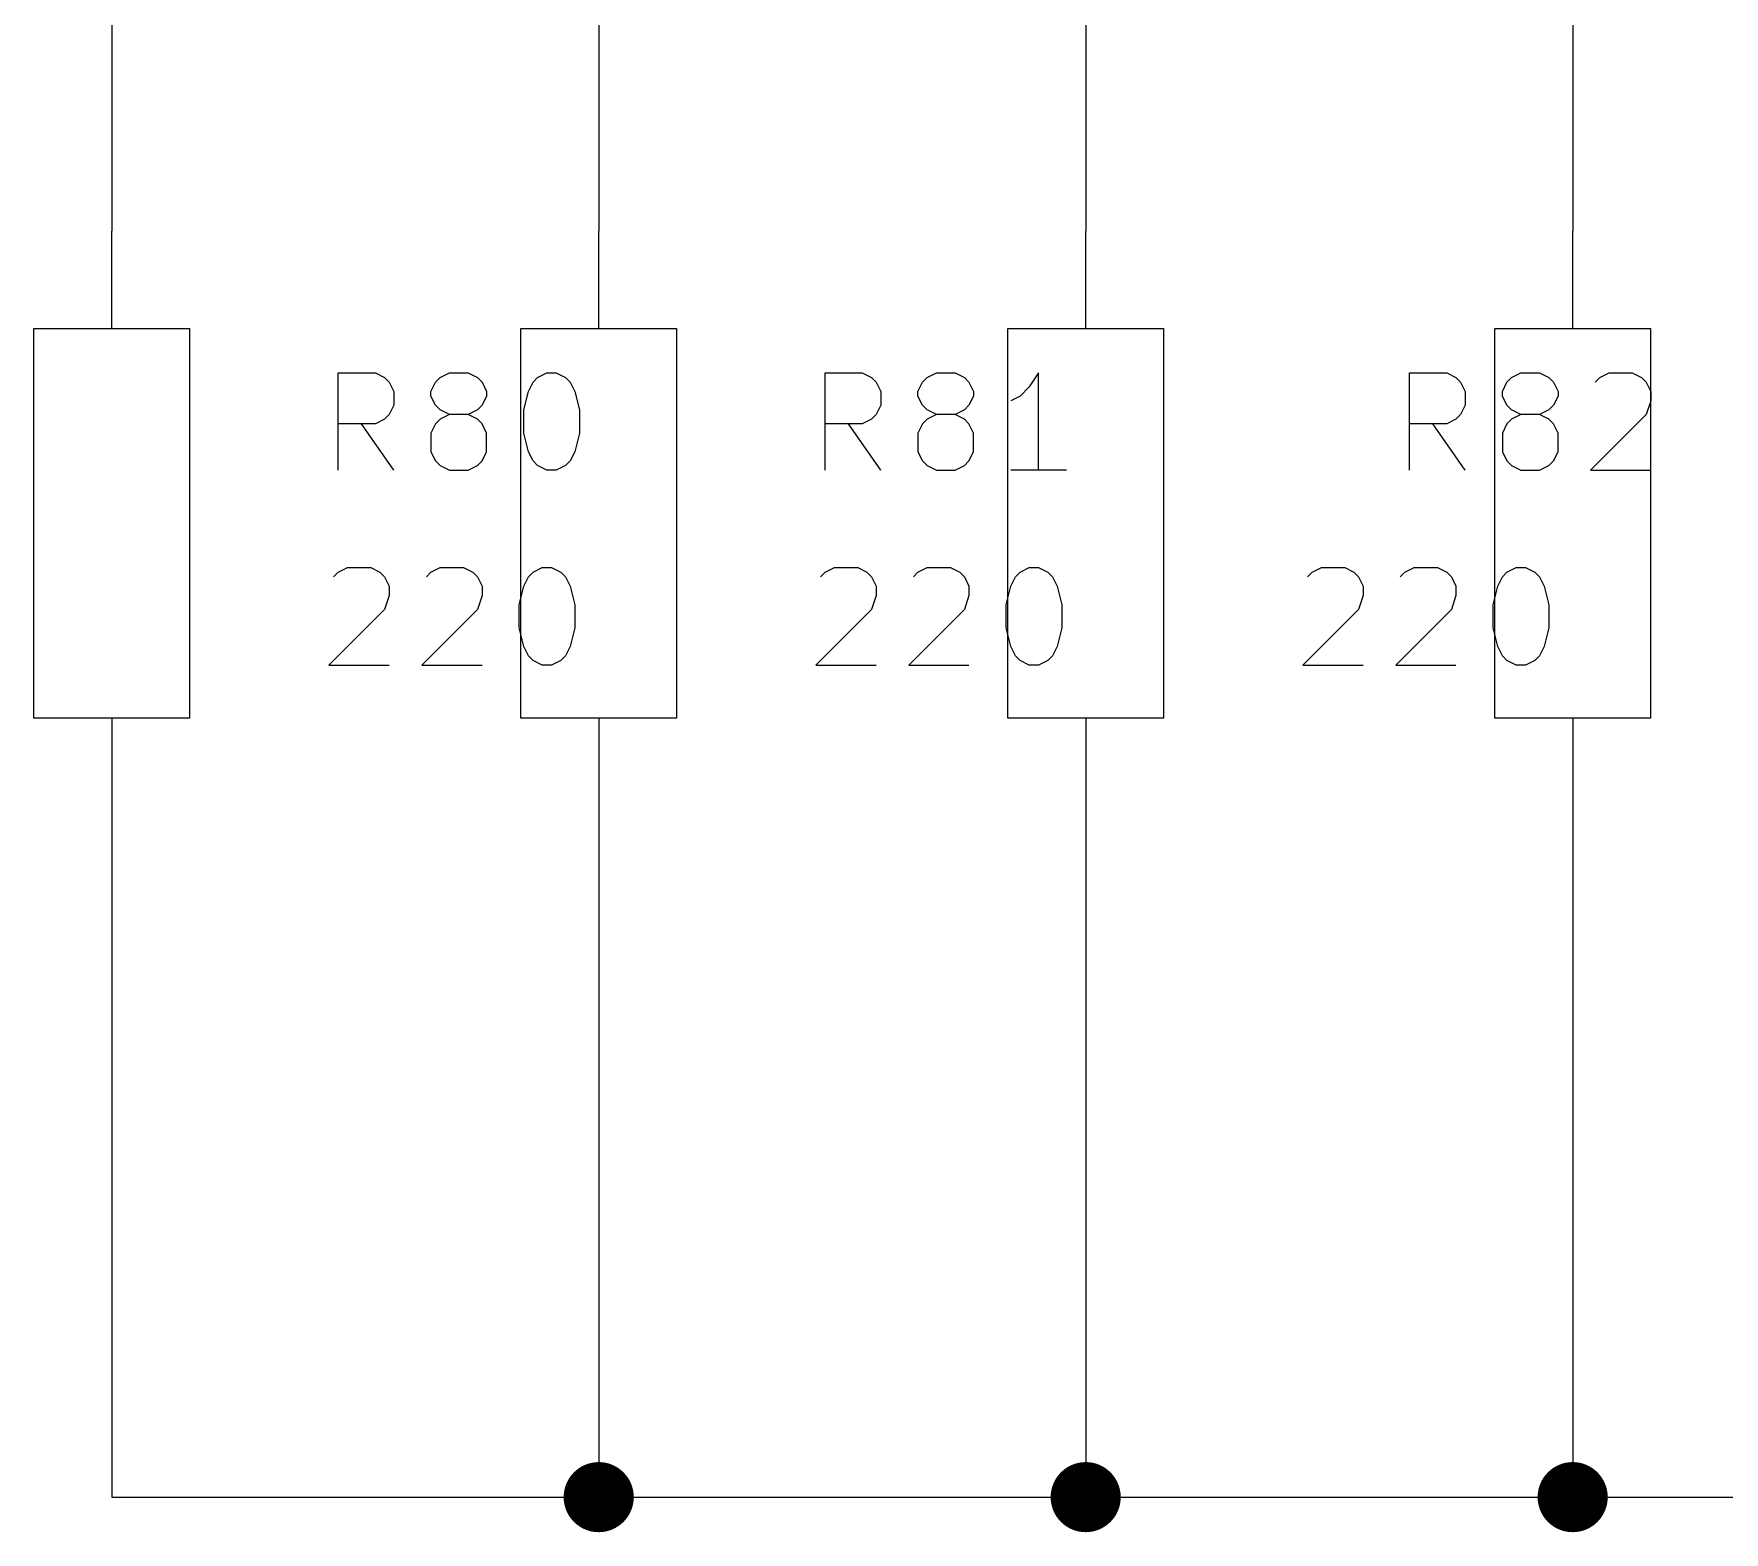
# Model space of a CAD drawing. Extents: x 0.4 to 16.1, y -11.3 to -0.4.
# Drawn here: x 8.26 to 9.128, y -8.118 to -7.349 of the extents above; entities that cross this region are included whole.
import ezdxf

# ---------------------------------------------------------------- set-up
doc = ezdxf.new("R2010")
doc.units = 0
doc.header["$MEASUREMENT"] = 0
for name, color, linetype in [('CYAN2', 4, 'CONTINUOUS'), ('GREEN3', 91, 'CONTINUOUS'), ('RED2', 1, 'CONTINUOUS')]:
    doc.layers.add(name, color=color, linetype=linetype)

msp = doc.modelspace()

# ---------------------------------------------------------------- linework, layer by layer
at = {"layer": 'CYAN2', "linetype": 'CONTINUOUS'}
for p, q in [((8.41628, -7.5728), (8.41628, -7.5228)), ((8.41628, -7.5228), (8.43533, -7.5228)), ((8.41628, -7.5728), (8.41628, -7.5228)), ((8.41628, -7.5228), (8.43533, -7.5228)), ((8.43533, -7.5228), (8.44009, -7.52518)), ((8.43533, -7.5228), (8.44009, -7.52518)), ((8.46866, -7.52518), (8.47343, -7.5228)), ((8.46866, -7.52518), (8.47343, -7.5228)), ((8.47343, -7.5228), (8.48295, -7.5228)), ((8.47343, -7.5228), (8.48295, -7.5228)), ((8.48295, -7.5228), (8.48771, -7.52518)), ((8.48295, -7.5228), (8.48771, -7.52518)), ((8.51866, -7.52518), (8.52342, -7.5228)), ((8.51866, -7.52518), (8.52342, -7.5228)), ((8.52342, -7.5228), (8.52819, -7.5228)), ((8.52342, -7.5228), (8.52819, -7.5228)), ((8.52819, -7.5228), (8.53294, -7.52518)), ((8.52819, -7.5228), (8.53294, -7.52518)), ((8.66628, -7.5728), (8.66628, -7.5228)), ((8.66628, -7.5228), (8.68533, -7.5228)), ((8.66628, -7.5728), (8.66628, -7.5228)), ((8.66628, -7.5228), (8.68533, -7.5228)), ((8.68533, -7.5228), (8.69009, -7.52518)), ((8.68533, -7.5228), (8.69009, -7.52518)), ((8.71866, -7.52518), (8.72343, -7.5228)), ((8.71866, -7.52518), (8.72343, -7.5228)), ((8.72343, -7.5228), (8.73295, -7.5228)), ((8.72343, -7.5228), (8.73295, -7.5228)), ((8.73295, -7.5228), (8.73771, -7.52518)), ((8.73295, -7.5228), (8.73771, -7.52518)), ((8.7758, -7.5228), (8.77104, -7.52994)), ((8.7758, -7.5228), (8.77104, -7.52994)), ((8.7758, -7.5728), (8.7758, -7.5228)), ((8.7758, -7.5728), (8.7758, -7.5228)), ((8.96628, -7.5728), (8.96628, -7.5228)), ((8.96628, -7.5228), (8.98533, -7.5228)), ((8.96628, -7.5728), (8.96628, -7.5228)), ((8.96628, -7.5228), (8.98533, -7.5228)), ((8.98533, -7.5228), (8.99009, -7.52518)), ((8.98533, -7.5228), (8.99009, -7.52518)), ((9.01866, -7.52518), (9.02343, -7.5228)), ((9.01866, -7.52518), (9.02343, -7.5228)), ((9.02343, -7.5228), (9.03295, -7.5228)), ((9.02343, -7.5228), (9.03295, -7.5228)), ((9.03295, -7.5228), (9.03771, -7.52518)), ((9.03295, -7.5228), (9.03771, -7.52518)), ((9.0639, -7.52518), (9.06866, -7.5228)), ((9.0639, -7.52518), (9.06866, -7.5228)), ((9.06866, -7.5228), (9.08057, -7.5228)), ((9.06866, -7.5228), (9.08057, -7.5228)), ((9.08057, -7.5228), (9.08533, -7.52518)), ((9.08057, -7.5228), (9.08533, -7.52518)), ((8.44009, -7.52518), (8.44247, -7.52756)), ((8.44009, -7.52518), (8.44247, -7.52756)), ((8.44247, -7.52756), (8.44485, -7.53232)), ((8.44247, -7.52756), (8.44485, -7.53232)), ((8.44485, -7.53232), (8.44485, -7.53947)), ((8.44485, -7.53232), (8.44485, -7.53947)), ((8.4639, -7.53232), (8.46628, -7.52756)), ((8.4639, -7.53232), (8.46628, -7.52756)), ((8.4639, -7.5347), (8.4639, -7.53232)), ((8.4639, -7.5347), (8.4639, -7.53232)), ((8.46628, -7.52756), (8.46866, -7.52518)), ((8.46628, -7.52756), (8.46866, -7.52518)), ((8.48771, -7.52518), (8.49009, -7.52756)), ((8.48771, -7.52518), (8.49009, -7.52756)), ((8.49009, -7.52756), (8.49247, -7.53232)), ((8.49009, -7.52756), (8.49247, -7.53232)), ((8.49247, -7.53232), (8.49247, -7.5347)), ((8.49247, -7.53232), (8.49247, -7.5347)), ((8.51152, -7.54185), (8.5139, -7.53232)), ((8.51152, -7.54185), (8.5139, -7.53232)), ((8.5139, -7.53232), (8.51628, -7.52756)), ((8.5139, -7.53232), (8.51628, -7.52756)), ((8.51628, -7.52756), (8.51866, -7.52518)), ((8.51628, -7.52756), (8.51866, -7.52518)), ((8.53294, -7.52518), (8.53533, -7.52756)), ((8.53294, -7.52518), (8.53533, -7.52756)), ((8.53533, -7.52756), (8.53771, -7.53232)), ((8.53533, -7.52756), (8.53771, -7.53232)), ((8.53771, -7.53232), (8.54009, -7.54185)), ((8.53771, -7.53232), (8.54009, -7.54185)), ((8.69009, -7.52518), (8.69247, -7.52756)), ((8.69009, -7.52518), (8.69247, -7.52756)), ((8.69247, -7.52756), (8.69485, -7.53232)), ((8.69247, -7.52756), (8.69485, -7.53232)), ((8.69485, -7.53232), (8.69485, -7.53947)), ((8.69485, -7.53232), (8.69485, -7.53947)), ((8.7139, -7.53232), (8.71628, -7.52756)), ((8.7139, -7.53232), (8.71628, -7.52756)), ((8.7139, -7.5347), (8.7139, -7.53232)), ((8.7139, -7.5347), (8.7139, -7.53232)), ((8.71628, -7.52756), (8.71866, -7.52518)), ((8.71628, -7.52756), (8.71866, -7.52518)), ((8.73771, -7.52518), (8.74009, -7.52756)), ((8.73771, -7.52518), (8.74009, -7.52756)), ((8.74009, -7.52756), (8.74247, -7.53232)), ((8.74009, -7.52756), (8.74247, -7.53232)), ((8.74247, -7.53232), (8.74247, -7.5347)), ((8.74247, -7.53232), (8.74247, -7.5347)), ((8.77104, -7.52994), (8.76628, -7.5347)), ((8.77104, -7.52994), (8.76628, -7.5347)), ((8.99009, -7.52518), (8.99247, -7.52756)), ((8.99009, -7.52518), (8.99247, -7.52756)), ((8.99247, -7.52756), (8.99485, -7.53232)), ((8.99247, -7.52756), (8.99485, -7.53232)), ((8.99485, -7.53232), (8.99485, -7.53947)), ((8.99485, -7.53232), (8.99485, -7.53947)), ((9.0139, -7.53232), (9.01628, -7.52756)), ((9.0139, -7.53232), (9.01628, -7.52756)), ((9.0139, -7.5347), (9.0139, -7.53232)), ((9.0139, -7.5347), (9.0139, -7.53232)), ((9.01628, -7.52756), (9.01866, -7.52518)), ((9.01628, -7.52756), (9.01866, -7.52518)), ((9.03771, -7.52518), (9.04009, -7.52756)), ((9.03771, -7.52518), (9.04009, -7.52756)), ((9.04009, -7.52756), (9.04247, -7.53232)), ((9.04009, -7.52756), (9.04247, -7.53232)), ((9.04247, -7.53232), (9.04247, -7.5347)), ((9.04247, -7.53232), (9.04247, -7.5347)), ((9.06152, -7.52756), (9.0639, -7.52518)), ((9.06152, -7.52756), (9.0639, -7.52518)), ((9.08533, -7.52518), (9.08771, -7.52756)), ((9.08533, -7.52518), (9.08771, -7.52756)), ((9.08771, -7.52756), (9.09009, -7.53232)), ((9.08771, -7.52756), (9.09009, -7.53232)), ((9.09009, -7.53232), (9.09009, -7.53709)), ((9.09009, -7.53232), (9.09009, -7.53709)), ((8.44485, -7.53947), (8.44247, -7.54423)), ((8.44485, -7.53947), (8.44247, -7.54423)), ((8.46628, -7.53947), (8.4639, -7.5347)), ((8.46628, -7.53947), (8.4639, -7.5347)), ((8.46866, -7.54185), (8.46628, -7.53947)), ((8.46866, -7.54185), (8.46628, -7.53947)), ((8.49009, -7.53947), (8.48771, -7.54185)), ((8.49009, -7.53947), (8.48771, -7.54185)), ((8.49247, -7.5347), (8.49009, -7.53947)), ((8.49247, -7.5347), (8.49009, -7.53947)), ((8.69485, -7.53947), (8.69247, -7.54423)), ((8.69485, -7.53947), (8.69247, -7.54423)), ((8.71628, -7.53947), (8.7139, -7.5347)), ((8.71628, -7.53947), (8.7139, -7.5347)), ((8.71866, -7.54185), (8.71628, -7.53947)), ((8.71866, -7.54185), (8.71628, -7.53947)), ((8.74009, -7.53947), (8.73771, -7.54185)), ((8.74009, -7.53947), (8.73771, -7.54185)), ((8.74247, -7.5347), (8.74009, -7.53947)), ((8.74247, -7.5347), (8.74009, -7.53947)), ((8.76628, -7.5347), (8.76152, -7.53709)), ((8.76628, -7.5347), (8.76152, -7.53709)), ((8.99485, -7.53947), (8.99247, -7.54423)), ((8.99485, -7.53947), (8.99247, -7.54423)), ((9.01628, -7.53947), (9.0139, -7.5347)), ((9.01628, -7.53947), (9.0139, -7.5347)), ((9.01866, -7.54185), (9.01628, -7.53947)), ((9.01866, -7.54185), (9.01628, -7.53947)), ((9.04009, -7.53947), (9.03771, -7.54185)), ((9.04009, -7.53947), (9.03771, -7.54185)), ((9.04247, -7.5347), (9.04009, -7.53947)), ((9.04247, -7.5347), (9.04009, -7.53947)), ((9.09009, -7.53709), (9.08771, -7.54423)), ((9.09009, -7.53709), (9.08771, -7.54423)), ((8.43533, -7.54899), (8.41628, -7.54899)), ((8.43533, -7.54899), (8.41628, -7.54899)), ((8.44485, -7.5728), (8.42819, -7.54899)), ((8.44485, -7.5728), (8.42819, -7.54899)), ((8.44009, -7.54661), (8.43533, -7.54899)), ((8.44009, -7.54661), (8.43533, -7.54899)), ((8.44247, -7.54423), (8.44009, -7.54661)), ((8.44247, -7.54423), (8.44009, -7.54661)), ((8.46628, -7.54899), (8.4639, -7.55375)), ((8.46628, -7.54899), (8.4639, -7.55375)), ((8.46866, -7.54661), (8.46628, -7.54899)), ((8.46866, -7.54661), (8.46628, -7.54899)), ((8.47343, -7.54423), (8.46866, -7.54185)), ((8.47343, -7.54423), (8.46866, -7.54185)), ((8.47343, -7.54423), (8.46866, -7.54661)), ((8.47343, -7.54423), (8.46866, -7.54661)), ((8.48295, -7.54423), (8.47343, -7.54423)), ((8.48295, -7.54423), (8.47343, -7.54423)), ((8.48771, -7.54185), (8.48295, -7.54423)), ((8.48771, -7.54185), (8.48295, -7.54423)), ((8.48771, -7.54661), (8.48295, -7.54423)), ((8.48771, -7.54661), (8.48295, -7.54423)), ((8.49009, -7.54899), (8.48771, -7.54661)), ((8.49009, -7.54899), (8.48771, -7.54661)), ((8.49247, -7.55375), (8.49009, -7.54899)), ((8.49247, -7.55375), (8.49009, -7.54899)), ((8.51152, -7.55375), (8.51152, -7.54185)), ((8.51152, -7.55375), (8.51152, -7.54185)), ((8.54009, -7.54185), (8.54009, -7.55375)), ((8.54009, -7.54185), (8.54009, -7.55375)), ((8.68533, -7.54899), (8.66628, -7.54899)), ((8.68533, -7.54899), (8.66628, -7.54899)), ((8.69485, -7.5728), (8.67819, -7.54899)), ((8.69485, -7.5728), (8.67819, -7.54899)), ((8.69009, -7.54661), (8.68533, -7.54899)), ((8.69009, -7.54661), (8.68533, -7.54899)), ((8.69247, -7.54423), (8.69009, -7.54661)), ((8.69247, -7.54423), (8.69009, -7.54661)), ((8.71628, -7.54899), (8.7139, -7.55375)), ((8.71628, -7.54899), (8.7139, -7.55375)), ((8.71866, -7.54661), (8.71628, -7.54899)), ((8.71866, -7.54661), (8.71628, -7.54899)), ((8.72343, -7.54423), (8.71866, -7.54185)), ((8.72343, -7.54423), (8.71866, -7.54185)), ((8.72343, -7.54423), (8.71866, -7.54661)), ((8.72343, -7.54423), (8.71866, -7.54661)), ((8.73295, -7.54423), (8.72343, -7.54423)), ((8.73295, -7.54423), (8.72343, -7.54423)), ((8.73771, -7.54185), (8.73295, -7.54423)), ((8.73771, -7.54185), (8.73295, -7.54423)), ((8.73771, -7.54661), (8.73295, -7.54423)), ((8.73771, -7.54661), (8.73295, -7.54423)), ((8.74009, -7.54899), (8.73771, -7.54661)), ((8.74009, -7.54899), (8.73771, -7.54661)), ((8.74247, -7.55375), (8.74009, -7.54899)), ((8.74247, -7.55375), (8.74009, -7.54899)), ((8.98533, -7.54899), (8.96628, -7.54899)), ((8.98533, -7.54899), (8.96628, -7.54899)), ((8.99485, -7.5728), (8.97819, -7.54899)), ((8.99485, -7.5728), (8.97819, -7.54899)), ((8.99009, -7.54661), (8.98533, -7.54899)), ((8.99009, -7.54661), (8.98533, -7.54899)), ((8.99247, -7.54423), (8.99009, -7.54661)), ((8.99247, -7.54423), (8.99009, -7.54661)), ((9.01628, -7.54899), (9.0139, -7.55375)), ((9.01628, -7.54899), (9.0139, -7.55375)), ((9.01866, -7.54661), (9.01628, -7.54899)), ((9.01866, -7.54661), (9.01628, -7.54899)), ((9.02343, -7.54423), (9.01866, -7.54185)), ((9.02343, -7.54423), (9.01866, -7.54185)), ((9.02343, -7.54423), (9.01866, -7.54661)), ((9.02343, -7.54423), (9.01866, -7.54661)), ((9.03295, -7.54423), (9.02343, -7.54423)), ((9.03295, -7.54423), (9.02343, -7.54423)), ((9.03771, -7.54185), (9.03295, -7.54423)), ((9.03771, -7.54185), (9.03295, -7.54423)), ((9.03771, -7.54661), (9.03295, -7.54423)), ((9.03771, -7.54661), (9.03295, -7.54423)), ((9.04009, -7.54899), (9.03771, -7.54661)), ((9.04009, -7.54899), (9.03771, -7.54661)), ((9.04247, -7.55375), (9.04009, -7.54899)), ((9.04247, -7.55375), (9.04009, -7.54899)), ((9.08771, -7.54423), (9.05914, -7.5728)), ((9.08771, -7.54423), (9.05914, -7.5728)), ((8.4639, -7.55375), (8.4639, -7.56328)), ((8.4639, -7.55375), (8.4639, -7.56328)), ((8.49247, -7.56328), (8.49247, -7.55375)), ((8.49247, -7.56328), (8.49247, -7.55375)), ((8.5139, -7.56328), (8.51152, -7.55375)), ((8.5139, -7.56328), (8.51152, -7.55375)), ((8.54009, -7.55375), (8.53771, -7.56328)), ((8.54009, -7.55375), (8.53771, -7.56328)), ((8.7139, -7.55375), (8.7139, -7.56328)), ((8.7139, -7.55375), (8.7139, -7.56328)), ((8.74247, -7.56328), (8.74247, -7.55375)), ((8.74247, -7.56328), (8.74247, -7.55375)), ((9.0139, -7.55375), (9.0139, -7.56328)), ((9.0139, -7.55375), (9.0139, -7.56328)), ((9.04247, -7.56328), (9.04247, -7.55375)), ((9.04247, -7.56328), (9.04247, -7.55375)), ((8.4639, -7.56328), (8.46628, -7.56804)), ((8.4639, -7.56328), (8.46628, -7.56804)), ((8.49009, -7.56804), (8.49247, -7.56328)), ((8.49009, -7.56804), (8.49247, -7.56328)), ((8.51628, -7.56804), (8.5139, -7.56328)), ((8.51628, -7.56804), (8.5139, -7.56328)), ((8.53771, -7.56328), (8.53533, -7.56804)), ((8.53771, -7.56328), (8.53533, -7.56804)), ((8.7139, -7.56328), (8.71628, -7.56804)), ((8.7139, -7.56328), (8.71628, -7.56804)), ((8.74009, -7.56804), (8.74247, -7.56328)), ((8.74009, -7.56804), (8.74247, -7.56328)), ((9.0139, -7.56328), (9.01628, -7.56804)), ((9.0139, -7.56328), (9.01628, -7.56804)), ((9.04009, -7.56804), (9.04247, -7.56328)), ((9.04009, -7.56804), (9.04247, -7.56328)), ((8.46628, -7.56804), (8.46866, -7.57042)), ((8.46628, -7.56804), (8.46866, -7.57042)), ((8.46866, -7.57042), (8.47343, -7.5728)), ((8.46866, -7.57042), (8.47343, -7.5728)), ((8.47343, -7.5728), (8.48295, -7.5728)), ((8.47343, -7.5728), (8.48295, -7.5728)), ((8.48295, -7.5728), (8.48771, -7.57042)), ((8.48295, -7.5728), (8.48771, -7.57042)), ((8.48771, -7.57042), (8.49009, -7.56804)), ((8.48771, -7.57042), (8.49009, -7.56804)), ((8.51866, -7.57042), (8.51628, -7.56804)), ((8.51866, -7.57042), (8.51628, -7.56804)), ((8.52342, -7.5728), (8.51866, -7.57042)), ((8.52342, -7.5728), (8.51866, -7.57042)), ((8.52819, -7.5728), (8.52342, -7.5728)), ((8.52819, -7.5728), (8.52342, -7.5728)), ((8.53294, -7.57042), (8.52819, -7.5728)), ((8.53294, -7.57042), (8.52819, -7.5728)), ((8.53533, -7.56804), (8.53294, -7.57042)), ((8.53533, -7.56804), (8.53294, -7.57042)), ((8.71628, -7.56804), (8.71866, -7.57042)), ((8.71628, -7.56804), (8.71866, -7.57042)), ((8.71866, -7.57042), (8.72343, -7.5728)), ((8.71866, -7.57042), (8.72343, -7.5728)), ((8.72343, -7.5728), (8.73295, -7.5728)), ((8.72343, -7.5728), (8.73295, -7.5728)), ((8.73295, -7.5728), (8.73771, -7.57042)), ((8.73295, -7.5728), (8.73771, -7.57042)), ((8.73771, -7.57042), (8.74009, -7.56804)), ((8.73771, -7.57042), (8.74009, -7.56804)), ((8.79009, -7.5728), (8.76152, -7.5728)), ((8.79009, -7.5728), (8.76152, -7.5728)), ((9.01628, -7.56804), (9.01866, -7.57042)), ((9.01628, -7.56804), (9.01866, -7.57042)), ((9.01866, -7.57042), (9.02343, -7.5728)), ((9.01866, -7.57042), (9.02343, -7.5728)), ((9.02343, -7.5728), (9.03295, -7.5728)), ((9.02343, -7.5728), (9.03295, -7.5728)), ((9.03295, -7.5728), (9.03771, -7.57042)), ((9.03295, -7.5728), (9.03771, -7.57042)), ((9.03771, -7.57042), (9.04009, -7.56804)), ((9.03771, -7.57042), (9.04009, -7.56804)), ((9.05914, -7.5728), (9.09009, -7.5728)), ((9.05914, -7.5728), (9.09009, -7.5728)), ((8.4139, -7.62756), (8.41628, -7.62518)), ((8.4139, -7.62756), (8.41628, -7.62518)), ((8.41628, -7.62518), (8.42104, -7.6228)), ((8.41628, -7.62518), (8.42104, -7.6228)), ((8.42104, -7.6228), (8.43295, -7.6228)), ((8.42104, -7.6228), (8.43295, -7.6228)), ((8.43295, -7.6228), (8.43771, -7.62518)), ((8.43295, -7.6228), (8.43771, -7.62518)), ((8.43771, -7.62518), (8.44009, -7.62756)), ((8.43771, -7.62518), (8.44009, -7.62756)), ((8.44009, -7.62756), (8.44247, -7.63232)), ((8.44009, -7.62756), (8.44247, -7.63232)), ((8.46152, -7.62756), (8.4639, -7.62518)), ((8.46152, -7.62756), (8.4639, -7.62518)), ((8.4639, -7.62518), (8.46866, -7.6228)), ((8.4639, -7.62518), (8.46866, -7.6228)), ((8.46866, -7.6228), (8.48057, -7.6228)), ((8.46866, -7.6228), (8.48057, -7.6228)), ((8.48057, -7.6228), (8.48533, -7.62518)), ((8.48057, -7.6228), (8.48533, -7.62518)), ((8.48533, -7.62518), (8.48771, -7.62756)), ((8.48533, -7.62518), (8.48771, -7.62756)), ((8.48771, -7.62756), (8.49009, -7.63232)), ((8.48771, -7.62756), (8.49009, -7.63232)), ((8.51152, -7.63232), (8.5139, -7.62756)), ((8.51152, -7.63232), (8.5139, -7.62756)), ((8.5139, -7.62756), (8.51628, -7.62518)), ((8.5139, -7.62756), (8.51628, -7.62518)), ((8.51628, -7.62518), (8.52104, -7.6228)), ((8.51628, -7.62518), (8.52104, -7.6228)), ((8.52104, -7.6228), (8.5258, -7.6228)), ((8.52104, -7.6228), (8.5258, -7.6228)), ((8.5258, -7.6228), (8.53056, -7.62518)), ((8.5258, -7.6228), (8.53056, -7.62518)), ((8.53056, -7.62518), (8.53294, -7.62756)), ((8.53056, -7.62518), (8.53294, -7.62756)), ((8.53294, -7.62756), (8.53533, -7.63232)), ((8.53294, -7.62756), (8.53533, -7.63232)), ((8.6639, -7.62756), (8.66628, -7.62518)), ((8.6639, -7.62756), (8.66628, -7.62518)), ((8.66628, -7.62518), (8.67104, -7.6228)), ((8.66628, -7.62518), (8.67104, -7.6228)), ((8.67104, -7.6228), (8.68295, -7.6228)), ((8.67104, -7.6228), (8.68295, -7.6228)), ((8.68295, -7.6228), (8.68771, -7.62518)), ((8.68295, -7.6228), (8.68771, -7.62518)), ((8.68771, -7.62518), (8.69009, -7.62756)), ((8.68771, -7.62518), (8.69009, -7.62756)), ((8.69009, -7.62756), (8.69247, -7.63232)), ((8.69009, -7.62756), (8.69247, -7.63232)), ((8.71152, -7.62756), (8.7139, -7.62518)), ((8.71152, -7.62756), (8.7139, -7.62518)), ((8.7139, -7.62518), (8.71866, -7.6228)), ((8.7139, -7.62518), (8.71866, -7.6228)), ((8.71866, -7.6228), (8.73057, -7.6228)), ((8.71866, -7.6228), (8.73057, -7.6228)), ((8.73057, -7.6228), (8.73533, -7.62518)), ((8.73057, -7.6228), (8.73533, -7.62518)), ((8.73533, -7.62518), (8.73771, -7.62756)), ((8.73533, -7.62518), (8.73771, -7.62756)), ((8.73771, -7.62756), (8.74009, -7.63232)), ((8.73771, -7.62756), (8.74009, -7.63232)), ((8.76152, -7.63232), (8.7639, -7.62756)), ((8.76152, -7.63232), (8.7639, -7.62756)), ((8.7639, -7.62756), (8.76628, -7.62518)), ((8.7639, -7.62756), (8.76628, -7.62518)), ((8.76628, -7.62518), (8.77104, -7.6228)), ((8.76628, -7.62518), (8.77104, -7.6228)), ((8.77104, -7.6228), (8.7758, -7.6228)), ((8.77104, -7.6228), (8.7758, -7.6228)), ((8.7758, -7.6228), (8.78056, -7.62518)), ((8.7758, -7.6228), (8.78056, -7.62518)), ((8.78056, -7.62518), (8.78294, -7.62756)), ((8.78056, -7.62518), (8.78294, -7.62756)), ((8.78294, -7.62756), (8.78533, -7.63232)), ((8.78294, -7.62756), (8.78533, -7.63232)), ((8.9139, -7.62756), (8.91628, -7.62518)), ((8.9139, -7.62756), (8.91628, -7.62518)), ((8.91628, -7.62518), (8.92104, -7.6228)), ((8.91628, -7.62518), (8.92104, -7.6228)), ((8.92104, -7.6228), (8.93295, -7.6228)), ((8.92104, -7.6228), (8.93295, -7.6228)), ((8.93295, -7.6228), (8.93771, -7.62518)), ((8.93295, -7.6228), (8.93771, -7.62518)), ((8.93771, -7.62518), (8.94009, -7.62756)), ((8.93771, -7.62518), (8.94009, -7.62756)), ((8.94009, -7.62756), (8.94247, -7.63232)), ((8.94009, -7.62756), (8.94247, -7.63232)), ((8.96152, -7.62756), (8.9639, -7.62518)), ((8.96152, -7.62756), (8.9639, -7.62518)), ((8.9639, -7.62518), (8.96866, -7.6228)), ((8.9639, -7.62518), (8.96866, -7.6228)), ((8.96866, -7.6228), (8.98057, -7.6228)), ((8.96866, -7.6228), (8.98057, -7.6228)), ((8.98057, -7.6228), (8.98533, -7.62518)), ((8.98057, -7.6228), (8.98533, -7.62518)), ((8.98533, -7.62518), (8.98771, -7.62756)), ((8.98533, -7.62518), (8.98771, -7.62756)), ((8.98771, -7.62756), (8.99009, -7.63232)), ((8.98771, -7.62756), (8.99009, -7.63232)), ((9.01152, -7.63232), (9.0139, -7.62756)), ((9.01152, -7.63232), (9.0139, -7.62756)), ((9.0139, -7.62756), (9.01628, -7.62518)), ((9.0139, -7.62756), (9.01628, -7.62518)), ((9.01628, -7.62518), (9.02104, -7.6228)), ((9.01628, -7.62518), (9.02104, -7.6228)), ((9.02104, -7.6228), (9.0258, -7.6228)), ((9.02104, -7.6228), (9.0258, -7.6228)), ((9.0258, -7.6228), (9.03056, -7.62518)), ((9.0258, -7.6228), (9.03056, -7.62518)), ((9.03056, -7.62518), (9.03294, -7.62756)), ((9.03056, -7.62518), (9.03294, -7.62756)), ((9.03294, -7.62756), (9.03533, -7.63232)), ((9.03294, -7.62756), (9.03533, -7.63232)), ((8.44247, -7.63232), (8.44247, -7.63709)), ((8.44247, -7.63232), (8.44247, -7.63709)), ((8.49009, -7.63232), (8.49009, -7.63709)), ((8.49009, -7.63232), (8.49009, -7.63709)), ((8.50914, -7.64185), (8.51152, -7.63232)), ((8.50914, -7.64185), (8.51152, -7.63232)), ((8.53533, -7.63232), (8.53771, -7.64185)), ((8.53533, -7.63232), (8.53771, -7.64185)), ((8.69247, -7.63232), (8.69247, -7.63709)), ((8.69247, -7.63232), (8.69247, -7.63709)), ((8.74009, -7.63232), (8.74009, -7.63709)), ((8.74009, -7.63232), (8.74009, -7.63709)), ((8.75914, -7.64185), (8.76152, -7.63232)), ((8.75914, -7.64185), (8.76152, -7.63232)), ((8.78533, -7.63232), (8.78771, -7.64185)), ((8.78533, -7.63232), (8.78771, -7.64185)), ((8.94247, -7.63232), (8.94247, -7.63709)), ((8.94247, -7.63232), (8.94247, -7.63709)), ((8.99009, -7.63232), (8.99009, -7.63709)), ((8.99009, -7.63232), (8.99009, -7.63709)), ((9.00914, -7.64185), (9.01152, -7.63232)), ((9.00914, -7.64185), (9.01152, -7.63232)), ((9.03533, -7.63232), (9.03771, -7.64185)), ((9.03533, -7.63232), (9.03771, -7.64185)), ((8.44009, -7.64423), (8.41152, -7.6728)), ((8.44009, -7.64423), (8.41152, -7.6728)), ((8.44247, -7.63709), (8.44009, -7.64423)), ((8.44247, -7.63709), (8.44009, -7.64423)), ((8.48771, -7.64423), (8.45914, -7.6728)), ((8.48771, -7.64423), (8.45914, -7.6728)), ((8.49009, -7.63709), (8.48771, -7.64423)), ((8.49009, -7.63709), (8.48771, -7.64423)), ((8.50914, -7.65375), (8.50914, -7.64185)), ((8.50914, -7.65375), (8.50914, -7.64185)), ((8.53771, -7.64185), (8.53771, -7.65375)), ((8.53771, -7.64185), (8.53771, -7.65375)), ((8.69009, -7.64423), (8.66152, -7.6728)), ((8.69009, -7.64423), (8.66152, -7.6728)), ((8.69247, -7.63709), (8.69009, -7.64423)), ((8.69247, -7.63709), (8.69009, -7.64423)), ((8.73771, -7.64423), (8.70914, -7.6728)), ((8.73771, -7.64423), (8.70914, -7.6728)), ((8.74009, -7.63709), (8.73771, -7.64423)), ((8.74009, -7.63709), (8.73771, -7.64423)), ((8.75914, -7.65375), (8.75914, -7.64185)), ((8.75914, -7.65375), (8.75914, -7.64185)), ((8.78771, -7.64185), (8.78771, -7.65375)), ((8.78771, -7.64185), (8.78771, -7.65375)), ((8.94009, -7.64423), (8.91152, -7.6728)), ((8.94009, -7.64423), (8.91152, -7.6728)), ((8.94247, -7.63709), (8.94009, -7.64423)), ((8.94247, -7.63709), (8.94009, -7.64423)), ((8.98771, -7.64423), (8.95914, -7.6728)), ((8.98771, -7.64423), (8.95914, -7.6728)), ((8.99009, -7.63709), (8.98771, -7.64423)), ((8.99009, -7.63709), (8.98771, -7.64423)), ((9.00914, -7.65375), (9.00914, -7.64185)), ((9.00914, -7.65375), (9.00914, -7.64185)), ((9.03771, -7.64185), (9.03771, -7.65375)), ((9.03771, -7.64185), (9.03771, -7.65375)), ((8.51152, -7.66328), (8.50914, -7.65375)), ((8.51152, -7.66328), (8.50914, -7.65375)), ((8.53771, -7.65375), (8.53533, -7.66328)), ((8.53771, -7.65375), (8.53533, -7.66328)), ((8.76152, -7.66328), (8.75914, -7.65375)), ((8.76152, -7.66328), (8.75914, -7.65375)), ((8.78771, -7.65375), (8.78533, -7.66328)), ((8.78771, -7.65375), (8.78533, -7.66328)), ((9.01152, -7.66328), (9.00914, -7.65375)), ((9.01152, -7.66328), (9.00914, -7.65375)), ((9.03771, -7.65375), (9.03533, -7.66328)), ((9.03771, -7.65375), (9.03533, -7.66328)), ((8.5139, -7.66804), (8.51152, -7.66328)), ((8.5139, -7.66804), (8.51152, -7.66328)), ((8.51628, -7.67042), (8.5139, -7.66804)), ((8.51628, -7.67042), (8.5139, -7.66804)), ((8.52104, -7.6728), (8.51628, -7.67042)), ((8.52104, -7.6728), (8.51628, -7.67042)), ((8.53056, -7.67042), (8.5258, -7.6728)), ((8.53056, -7.67042), (8.5258, -7.6728)), ((8.53294, -7.66804), (8.53056, -7.67042)), ((8.53294, -7.66804), (8.53056, -7.67042)), ((8.53533, -7.66328), (8.53294, -7.66804)), ((8.53533, -7.66328), (8.53294, -7.66804)), ((8.7639, -7.66804), (8.76152, -7.66328)), ((8.7639, -7.66804), (8.76152, -7.66328)), ((8.76628, -7.67042), (8.7639, -7.66804)), ((8.76628, -7.67042), (8.7639, -7.66804)), ((8.77104, -7.6728), (8.76628, -7.67042)), ((8.77104, -7.6728), (8.76628, -7.67042)), ((8.78056, -7.67042), (8.7758, -7.6728)), ((8.78056, -7.67042), (8.7758, -7.6728)), ((8.78294, -7.66804), (8.78056, -7.67042)), ((8.78294, -7.66804), (8.78056, -7.67042)), ((8.78533, -7.66328), (8.78294, -7.66804)), ((8.78533, -7.66328), (8.78294, -7.66804)), ((9.0139, -7.66804), (9.01152, -7.66328)), ((9.0139, -7.66804), (9.01152, -7.66328)), ((9.01628, -7.67042), (9.0139, -7.66804)), ((9.01628, -7.67042), (9.0139, -7.66804)), ((9.02104, -7.6728), (9.01628, -7.67042)), ((9.02104, -7.6728), (9.01628, -7.67042)), ((9.03056, -7.67042), (9.0258, -7.6728)), ((9.03056, -7.67042), (9.0258, -7.6728)), ((9.03294, -7.66804), (9.03056, -7.67042)), ((9.03294, -7.66804), (9.03056, -7.67042)), ((9.03533, -7.66328), (9.03294, -7.66804)), ((9.03533, -7.66328), (9.03294, -7.66804)), ((8.41152, -7.6728), (8.44247, -7.6728)), ((8.41152, -7.6728), (8.44247, -7.6728)), ((8.45914, -7.6728), (8.49009, -7.6728)), ((8.45914, -7.6728), (8.49009, -7.6728)), ((8.5258, -7.6728), (8.52104, -7.6728)), ((8.5258, -7.6728), (8.52104, -7.6728)), ((8.66152, -7.6728), (8.69247, -7.6728)), ((8.66152, -7.6728), (8.69247, -7.6728)), ((8.70914, -7.6728), (8.74009, -7.6728)), ((8.70914, -7.6728), (8.74009, -7.6728)), ((8.7758, -7.6728), (8.77104, -7.6728)), ((8.7758, -7.6728), (8.77104, -7.6728)), ((8.91152, -7.6728), (8.94247, -7.6728)), ((8.91152, -7.6728), (8.94247, -7.6728)), ((8.95914, -7.6728), (8.99009, -7.6728)), ((8.95914, -7.6728), (8.99009, -7.6728)), ((9.0258, -7.6728), (9.02104, -7.6728)), ((9.0258, -7.6728), (9.02104, -7.6728))]:
    msp.add_line(p, q, dxfattribs=at)
at = {"layer": 'GREEN3', "linetype": 'CONTINUOUS'}
for p, q in [((8.3, -7.3), (8.3, -7.45)), ((8.55, -7.3), (8.55, -7.45)), ((8.8, -7.3), (8.8, -7.45)), ((9.05, -7.3), (9.05, -7.45)), ((8.3, -7.75), (8.3, -8.1)), ((8.55, -7.75), (8.55, -8.1)), ((8.8, -7.75), (8.8, -8.1)), ((9.05, -7.75), (9.05, -8.1)), ((8.3, -8.1), (8.55, -8.1)), ((8.55, -8.1), (8.8, -8.1)), ((8.8, -8.1), (9.05, -8.1)), ((9.05, -8.1), (9.3, -8.1))]:
    msp.add_line(p, q, dxfattribs=at)
at = {"layer": 'GREEN3', "const_width": 0.018}
for points in [[(8.541, -8.1, 1), (8.559, -8.1, 1)], [(8.791, -8.1, 1), (8.809, -8.1, 1)], [(9.041, -8.1, 1), (9.059, -8.1, 1)]]:
    msp.add_lwpolyline(points, format="xyb", close=True, dxfattribs=at)
at = {"layer": 'RED2', "linetype": 'CONTINUOUS'}
for p, q in [((8.3, -7.5), (8.3, -7.45)), ((8.3, -7.5), (8.3, -7.45)), ((8.55, -7.5), (8.55, -7.45)), ((8.55, -7.5), (8.55, -7.45)), ((8.8, -7.5), (8.8, -7.45)), ((8.8, -7.5), (8.8, -7.45)), ((9.05, -7.5), (9.05, -7.45)), ((9.05, -7.5), (9.05, -7.45)), ((8.26, -7.7), (8.26, -7.5)), ((8.26, -7.5), (8.34, -7.5)), ((8.34, -7.5), (8.34, -7.7)), ((8.51, -7.7), (8.51, -7.5)), ((8.51, -7.5), (8.59, -7.5)), ((8.59, -7.5), (8.59, -7.7)), ((8.76, -7.7), (8.76, -7.5)), ((8.76, -7.5), (8.84, -7.5)), ((8.84, -7.5), (8.84, -7.7)), ((9.01, -7.7), (9.01, -7.5)), ((9.01, -7.5), (9.09, -7.5)), ((9.09, -7.5), (9.09, -7.7)), ((8.34, -7.7), (8.26, -7.7)), ((8.3, -7.7), (8.3, -7.75)), ((8.3, -7.7), (8.3, -7.75)), ((8.59, -7.7), (8.51, -7.7)), ((8.55, -7.7), (8.55, -7.75)), ((8.55, -7.7), (8.55, -7.75)), ((8.84, -7.7), (8.76, -7.7)), ((8.8, -7.7), (8.8, -7.75)), ((8.8, -7.7), (8.8, -7.75)), ((9.09, -7.7), (9.01, -7.7)), ((9.05, -7.7), (9.05, -7.75)), ((9.05, -7.7), (9.05, -7.75))]:
    msp.add_line(p, q, dxfattribs=at)

doc.saveas('drawing.dxf')
